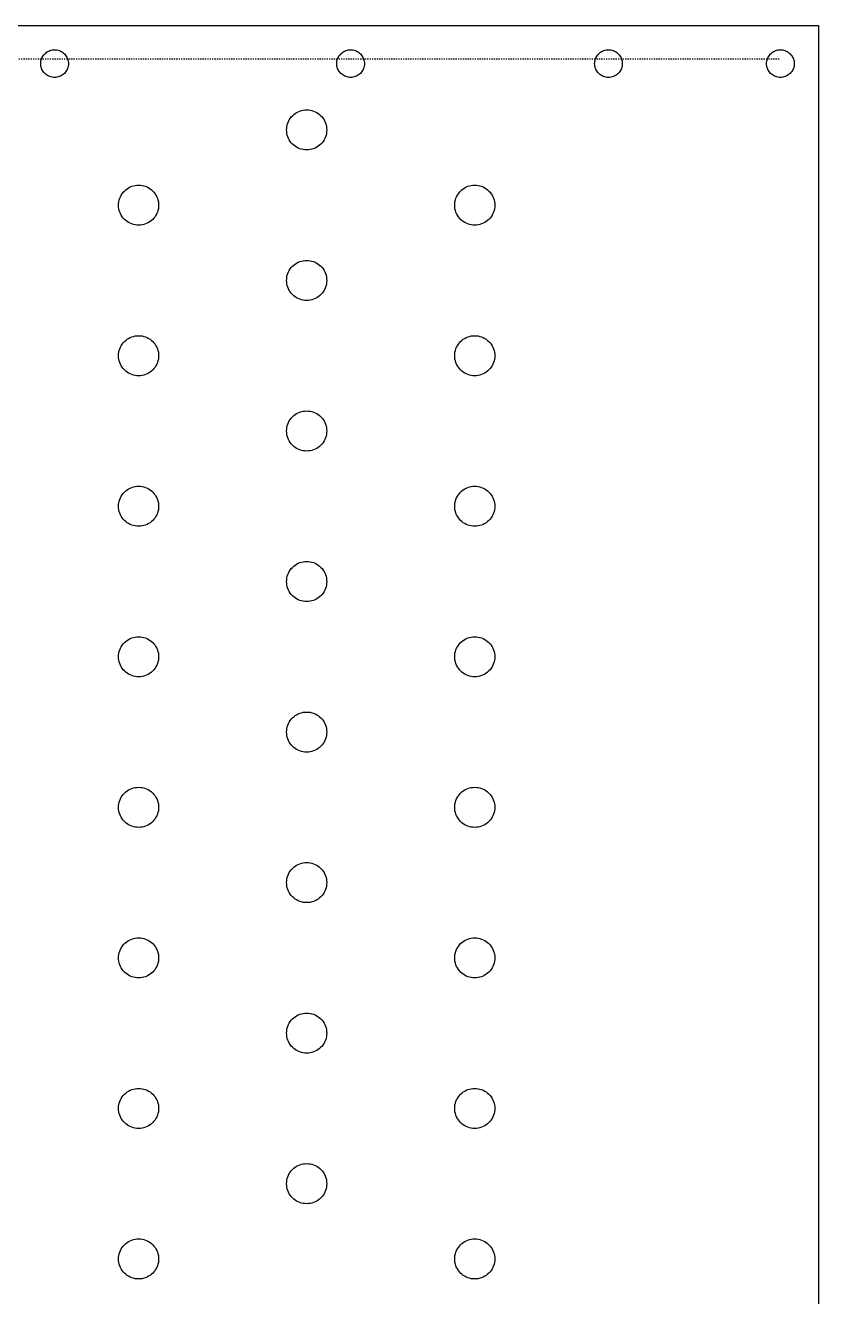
# Model space of a CAD drawing. Header units: millimetres. Extents: x 0 to 2030, y -1000001 to 1599.
# Drawn here: x 203.9 to 370, y 663.8 to 930 of the extents above; entities that cross this region are included whole.
import ezdxf

# ---------------------------------------------------------------- set-up
doc = ezdxf.new("R2010")
doc.units = ezdxf.units.MM
doc.linetypes.add('DASHED', pattern=[0.5, 0.25, -0.25])
doc.layers.add('DRAWING', color=7, linetype='Continuous')

msp = doc.modelspace()

# ---------------------------------------------------------------- linework, layer by layer
at = {"layer": 'DRAWING', "linetype": 'CONTINUOUS', "true_color": 0x111111}
for p, q in [((50, 930), (370, 930)), ((370, 930), (370, 500))]:
    msp.add_line(p, q, dxfattribs=at)
at = {"layer": 'DRAWING', "linetype": 'DASHED', "true_color": 0xb000ff}
msp.add_line((58, 923), (362, 923), dxfattribs=at)
at = {"layer": 'DRAWING', "linetype": 'CONTINUOUS', "true_color": 0x111111}
for points in [[(212.9, 922), (212.89, 921.75), (212.86, 921.5), (212.8, 921.25), (212.73, 921.01), (212.63, 920.77), (212.51, 920.55), (212.38, 920.34), (212.22, 920.14), (212.05, 919.95), (211.86, 919.78), (211.66, 919.62), (211.45, 919.49), (211.23, 919.37), (210.99, 919.27), (210.75, 919.2), (210.5, 919.14), (210.25, 919.11), (210, 919.1), (209.75, 919.11), (209.5, 919.14), (209.25, 919.2), (209.01, 919.27), (208.77, 919.37), (208.55, 919.49), (208.34, 919.62), (208.14, 919.78), (207.95, 919.95), (207.78, 920.14), (207.62, 920.34), (207.49, 920.55), (207.37, 920.77), (207.27, 921.01), (207.2, 921.25), (207.14, 921.5), (207.11, 921.75), (207.1, 922), (207.11, 922.25), (207.14, 922.5), (207.2, 922.75), (207.27, 922.99), (207.37, 923.23), (207.49, 923.45), (207.62, 923.66), (207.78, 923.86), (207.95, 924.05), (208.14, 924.22), (208.34, 924.38), (208.55, 924.51), (208.77, 924.63), (209.01, 924.73), (209.25, 924.8), (209.5, 924.86), (209.75, 924.89), (210, 924.9), (210.25, 924.89), (210.5, 924.86), (210.75, 924.8), (210.99, 924.73), (211.23, 924.63), (211.45, 924.51), (211.66, 924.38), (211.86, 924.22), (212.05, 924.05), (212.22, 923.86), (212.38, 923.66), (212.51, 923.45), (212.63, 923.23), (212.73, 922.99), (212.8, 922.75), (212.86, 922.5), (212.89, 922.25), (212.9, 922)], [(274.9, 922), (274.89, 921.75), (274.86, 921.5), (274.8, 921.25), (274.73, 921.01), (274.63, 920.77), (274.51, 920.55), (274.38, 920.34), (274.22, 920.14), (274.05, 919.95), (273.86, 919.78), (273.66, 919.62), (273.45, 919.49), (273.23, 919.37), (272.99, 919.27), (272.75, 919.2), (272.5, 919.14), (272.25, 919.11), (272, 919.1), (271.75, 919.11), (271.5, 919.14), (271.25, 919.2), (271.01, 919.27), (270.77, 919.37), (270.55, 919.49), (270.34, 919.62), (270.14, 919.78), (269.95, 919.95), (269.78, 920.14), (269.62, 920.34), (269.49, 920.55), (269.37, 920.77), (269.27, 921.01), (269.2, 921.25), (269.14, 921.5), (269.11, 921.75), (269.1, 922), (269.11, 922.25), (269.14, 922.5), (269.2, 922.75), (269.27, 922.99), (269.37, 923.23), (269.49, 923.45), (269.62, 923.66), (269.78, 923.86), (269.95, 924.05), (270.14, 924.22), (270.34, 924.38), (270.55, 924.51), (270.77, 924.63), (271.01, 924.73), (271.25, 924.8), (271.5, 924.86), (271.75, 924.89), (272, 924.9), (272.25, 924.89), (272.5, 924.86), (272.75, 924.8), (272.99, 924.73), (273.23, 924.63), (273.45, 924.51), (273.66, 924.38), (273.86, 924.22), (274.05, 924.05), (274.22, 923.86), (274.38, 923.66), (274.51, 923.45), (274.63, 923.23), (274.73, 922.99), (274.8, 922.75), (274.86, 922.5), (274.89, 922.25), (274.9, 922)], [(328.9, 922), (328.89, 921.75), (328.86, 921.5), (328.8, 921.25), (328.73, 921.01), (328.63, 920.77), (328.51, 920.55), (328.38, 920.34), (328.22, 920.14), (328.05, 919.95), (327.86, 919.78), (327.66, 919.62), (327.45, 919.49), (327.23, 919.37), (326.99, 919.27), (326.75, 919.2), (326.5, 919.14), (326.25, 919.11), (326, 919.1), (325.75, 919.11), (325.5, 919.14), (325.25, 919.2), (325.01, 919.27), (324.77, 919.37), (324.55, 919.49), (324.34, 919.62), (324.14, 919.78), (323.95, 919.95), (323.78, 920.14), (323.62, 920.34), (323.49, 920.55), (323.37, 920.77), (323.27, 921.01), (323.2, 921.25), (323.14, 921.5), (323.11, 921.75), (323.1, 922), (323.11, 922.25), (323.14, 922.5), (323.2, 922.75), (323.27, 922.99), (323.37, 923.23), (323.49, 923.45), (323.62, 923.66), (323.78, 923.86), (323.95, 924.05), (324.14, 924.22), (324.34, 924.38), (324.55, 924.51), (324.77, 924.63), (325.01, 924.73), (325.25, 924.8), (325.5, 924.86), (325.75, 924.89), (326, 924.9), (326.25, 924.89), (326.5, 924.86), (326.75, 924.8), (326.99, 924.73), (327.23, 924.63), (327.45, 924.51), (327.66, 924.38), (327.86, 924.22), (328.05, 924.05), (328.22, 923.86), (328.38, 923.66), (328.51, 923.45), (328.63, 923.23), (328.73, 922.99), (328.8, 922.75), (328.86, 922.5), (328.89, 922.25), (328.9, 922)], [(364.9, 922), (364.89, 921.75), (364.86, 921.5), (364.8, 921.25), (364.73, 921.01), (364.63, 920.77), (364.51, 920.55), (364.38, 920.34), (364.22, 920.14), (364.05, 919.95), (363.86, 919.78), (363.66, 919.62), (363.45, 919.49), (363.23, 919.37), (362.99, 919.27), (362.75, 919.2), (362.5, 919.14), (362.25, 919.11), (362, 919.1), (361.75, 919.11), (361.5, 919.14), (361.25, 919.2), (361.01, 919.27), (360.77, 919.37), (360.55, 919.49), (360.34, 919.62), (360.14, 919.78), (359.95, 919.95), (359.78, 920.14), (359.62, 920.34), (359.49, 920.55), (359.37, 920.77), (359.27, 921.01), (359.2, 921.25), (359.14, 921.5), (359.11, 921.75), (359.1, 922), (359.11, 922.25), (359.14, 922.5), (359.2, 922.75), (359.27, 922.99), (359.37, 923.23), (359.49, 923.45), (359.62, 923.66), (359.78, 923.86), (359.95, 924.05), (360.14, 924.22), (360.34, 924.38), (360.55, 924.51), (360.77, 924.63), (361.01, 924.73), (361.25, 924.8), (361.5, 924.86), (361.75, 924.89), (362, 924.9), (362.25, 924.89), (362.5, 924.86), (362.75, 924.8), (362.99, 924.73), (363.23, 924.63), (363.45, 924.51), (363.66, 924.38), (363.86, 924.22), (364.05, 924.05), (364.22, 923.86), (364.38, 923.66), (364.51, 923.45), (364.63, 923.23), (364.73, 922.99), (364.8, 922.75), (364.86, 922.5), (364.89, 922.25), (364.9, 922)], [(267, 908.12), (266.98, 907.75), (266.94, 907.39), (266.86, 907.03), (266.75, 906.68), (266.61, 906.34), (266.44, 906.02), (266.24, 905.71), (266.02, 905.42), (265.77, 905.15), (265.5, 904.9), (265.21, 904.68), (264.9, 904.48), (264.57, 904.31), (264.24, 904.17), (263.89, 904.06), (263.53, 903.98), (263.17, 903.93), (262.8, 903.92), (262.43, 903.93), (262.07, 903.98), (261.71, 904.06), (261.36, 904.17), (261.03, 904.31), (260.7, 904.48), (260.39, 904.68), (260.1, 904.9), (259.83, 905.15), (259.58, 905.42), (259.36, 905.71), (259.16, 906.02), (258.99, 906.34), (258.85, 906.68), (258.74, 907.03), (258.66, 907.39), (258.62, 907.75), (258.6, 908.12), (258.62, 908.48), (258.66, 908.85), (258.74, 909.2), (258.85, 909.55), (258.99, 909.89), (259.16, 910.22), (259.36, 910.53), (259.58, 910.82), (259.83, 911.09), (260.1, 911.34), (260.39, 911.56), (260.7, 911.75), (261.03, 911.92), (261.36, 912.06), (261.71, 912.17), (262.07, 912.25), (262.43, 912.3), (262.8, 912.32), (263.17, 912.3), (263.53, 912.25), (263.89, 912.17), (264.24, 912.06), (264.57, 911.92), (264.9, 911.75), (265.21, 911.56), (265.5, 911.34), (265.77, 911.09), (266.02, 910.82), (266.24, 910.53), (266.44, 910.22), (266.61, 909.89), (266.75, 909.55), (266.86, 909.2), (266.94, 908.85), (266.98, 908.48), (267, 908.12)], [(231.8, 892.35), (231.78, 891.99), (231.74, 891.62), (231.66, 891.27), (231.55, 890.92), (231.41, 890.58), (231.24, 890.25), (231.04, 889.94), (230.82, 889.65), (230.57, 889.38), (230.3, 889.14), (230.01, 888.91), (229.7, 888.72), (229.37, 888.55), (229.04, 888.41), (228.69, 888.3), (228.33, 888.22), (227.97, 888.17), (227.6, 888.15), (227.23, 888.17), (226.87, 888.22), (226.51, 888.3), (226.16, 888.41), (225.83, 888.55), (225.5, 888.72), (225.19, 888.91), (224.9, 889.14), (224.63, 889.38), (224.38, 889.65), (224.16, 889.94), (223.96, 890.25), (223.79, 890.58), (223.65, 890.92), (223.54, 891.27), (223.46, 891.62), (223.42, 891.99), (223.4, 892.35), (223.42, 892.72), (223.46, 893.08), (223.54, 893.44), (223.65, 893.79), (223.79, 894.13), (223.96, 894.45), (224.16, 894.76), (224.38, 895.05), (224.63, 895.32), (224.9, 895.57), (225.19, 895.79), (225.5, 895.99), (225.83, 896.16), (226.16, 896.3), (226.51, 896.41), (226.87, 896.49), (227.23, 896.54), (227.6, 896.55), (227.97, 896.54), (228.33, 896.49), (228.69, 896.41), (229.04, 896.3), (229.37, 896.16), (229.7, 895.99), (230.01, 895.79), (230.3, 895.57), (230.57, 895.32), (230.82, 895.05), (231.04, 894.76), (231.24, 894.45), (231.41, 894.13), (231.55, 893.79), (231.66, 893.44), (231.74, 893.08), (231.78, 892.72), (231.8, 892.35)], [(302.2, 892.35), (302.18, 891.99), (302.14, 891.62), (302.06, 891.27), (301.95, 890.92), (301.81, 890.58), (301.64, 890.25), (301.44, 889.94), (301.22, 889.65), (300.97, 889.38), (300.7, 889.14), (300.41, 888.91), (300.1, 888.72), (299.77, 888.55), (299.44, 888.41), (299.09, 888.3), (298.73, 888.22), (298.37, 888.17), (298, 888.15), (297.63, 888.17), (297.27, 888.22), (296.91, 888.3), (296.56, 888.41), (296.23, 888.55), (295.9, 888.72), (295.59, 888.91), (295.3, 889.14), (295.03, 889.38), (294.78, 889.65), (294.56, 889.94), (294.36, 890.25), (294.19, 890.58), (294.05, 890.92), (293.94, 891.27), (293.86, 891.62), (293.82, 891.99), (293.8, 892.35), (293.82, 892.72), (293.86, 893.08), (293.94, 893.44), (294.05, 893.79), (294.19, 894.13), (294.36, 894.45), (294.56, 894.76), (294.78, 895.05), (295.03, 895.32), (295.3, 895.57), (295.59, 895.79), (295.9, 895.99), (296.23, 896.16), (296.56, 896.3), (296.91, 896.41), (297.27, 896.49), (297.63, 896.54), (298, 896.55), (298.37, 896.54), (298.73, 896.49), (299.09, 896.41), (299.44, 896.3), (299.77, 896.16), (300.1, 895.99), (300.41, 895.79), (300.7, 895.57), (300.97, 895.32), (301.22, 895.05), (301.44, 894.76), (301.64, 894.45), (301.81, 894.13), (301.95, 893.79), (302.06, 893.44), (302.14, 893.08), (302.18, 892.72), (302.2, 892.35)], [(267, 876.59), (266.98, 876.22), (266.94, 875.86), (266.86, 875.5), (266.75, 875.15), (266.61, 874.81), (266.44, 874.49), (266.24, 874.18), (266.02, 873.89), (265.77, 873.62), (265.5, 873.37), (265.21, 873.15), (264.9, 872.95), (264.57, 872.78), (264.24, 872.64), (263.89, 872.53), (263.53, 872.45), (263.17, 872.4), (262.8, 872.39), (262.43, 872.4), (262.07, 872.45), (261.71, 872.53), (261.36, 872.64), (261.03, 872.78), (260.7, 872.95), (260.39, 873.15), (260.1, 873.37), (259.83, 873.62), (259.58, 873.89), (259.36, 874.18), (259.16, 874.49), (258.99, 874.81), (258.85, 875.15), (258.74, 875.5), (258.66, 875.86), (258.62, 876.22), (258.6, 876.59), (258.62, 876.95), (258.66, 877.32), (258.74, 877.68), (258.85, 878.02), (258.99, 878.36), (259.16, 878.69), (259.36, 879), (259.58, 879.29), (259.83, 879.56), (260.1, 879.81), (260.39, 880.03), (260.7, 880.23), (261.03, 880.39), (261.36, 880.53), (261.71, 880.65), (262.07, 880.72), (262.43, 880.77), (262.8, 880.79), (263.17, 880.77), (263.53, 880.72), (263.89, 880.65), (264.24, 880.53), (264.57, 880.39), (264.9, 880.23), (265.21, 880.03), (265.5, 879.81), (265.77, 879.56), (266.02, 879.29), (266.24, 879), (266.44, 878.69), (266.61, 878.36), (266.75, 878.02), (266.86, 877.68), (266.94, 877.32), (266.98, 876.95), (267, 876.59)], [(231.8, 860.82), (231.78, 860.46), (231.74, 860.09), (231.66, 859.74), (231.55, 859.39), (231.41, 859.05), (231.24, 858.72), (231.04, 858.41), (230.82, 858.12), (230.57, 857.85), (230.3, 857.61), (230.01, 857.38), (229.7, 857.19), (229.37, 857.02), (229.04, 856.88), (228.69, 856.77), (228.33, 856.69), (227.97, 856.64), (227.6, 856.62), (227.23, 856.64), (226.87, 856.69), (226.51, 856.77), (226.16, 856.88), (225.83, 857.02), (225.5, 857.19), (225.19, 857.38), (224.9, 857.61), (224.63, 857.85), (224.38, 858.12), (224.16, 858.41), (223.96, 858.72), (223.79, 859.05), (223.65, 859.39), (223.54, 859.74), (223.46, 860.09), (223.42, 860.46), (223.4, 860.82), (223.42, 861.19), (223.46, 861.55), (223.54, 861.91), (223.65, 862.26), (223.79, 862.6), (223.96, 862.92), (224.16, 863.23), (224.38, 863.52), (224.63, 863.79), (224.9, 864.04), (225.19, 864.26), (225.5, 864.46), (225.83, 864.63), (226.16, 864.77), (226.51, 864.88), (226.87, 864.96), (227.23, 865.01), (227.6, 865.02), (227.97, 865.01), (228.33, 864.96), (228.69, 864.88), (229.04, 864.77), (229.37, 864.63), (229.7, 864.46), (230.01, 864.26), (230.3, 864.04), (230.57, 863.79), (230.82, 863.52), (231.04, 863.23), (231.24, 862.92), (231.41, 862.6), (231.55, 862.26), (231.66, 861.91), (231.74, 861.55), (231.78, 861.19), (231.8, 860.82)], [(302.2, 860.82), (302.18, 860.46), (302.14, 860.09), (302.06, 859.74), (301.95, 859.39), (301.81, 859.05), (301.64, 858.72), (301.44, 858.41), (301.22, 858.12), (300.97, 857.85), (300.7, 857.61), (300.41, 857.38), (300.1, 857.19), (299.77, 857.02), (299.44, 856.88), (299.09, 856.77), (298.73, 856.69), (298.37, 856.64), (298, 856.62), (297.63, 856.64), (297.27, 856.69), (296.91, 856.77), (296.56, 856.88), (296.23, 857.02), (295.9, 857.19), (295.59, 857.38), (295.3, 857.61), (295.03, 857.85), (294.78, 858.12), (294.56, 858.41), (294.36, 858.72), (294.19, 859.05), (294.05, 859.39), (293.94, 859.74), (293.86, 860.09), (293.82, 860.46), (293.8, 860.82), (293.82, 861.19), (293.86, 861.55), (293.94, 861.91), (294.05, 862.26), (294.19, 862.6), (294.36, 862.92), (294.56, 863.23), (294.78, 863.52), (295.03, 863.79), (295.3, 864.04), (295.59, 864.26), (295.9, 864.46), (296.23, 864.63), (296.56, 864.77), (296.91, 864.88), (297.27, 864.96), (297.63, 865.01), (298, 865.02), (298.37, 865.01), (298.73, 864.96), (299.09, 864.88), (299.44, 864.77), (299.77, 864.63), (300.1, 864.46), (300.41, 864.26), (300.7, 864.04), (300.97, 863.79), (301.22, 863.52), (301.44, 863.23), (301.64, 862.92), (301.81, 862.6), (301.95, 862.26), (302.06, 861.91), (302.14, 861.55), (302.18, 861.19), (302.2, 860.82)], [(267, 845.06), (266.98, 844.69), (266.94, 844.33), (266.86, 843.97), (266.75, 843.62), (266.61, 843.28), (266.44, 842.96), (266.24, 842.65), (266.02, 842.36), (265.77, 842.09), (265.5, 841.84), (265.21, 841.62), (264.9, 841.42), (264.57, 841.25), (264.24, 841.11), (263.89, 841), (263.53, 840.92), (263.17, 840.87), (262.8, 840.86), (262.43, 840.87), (262.07, 840.92), (261.71, 841), (261.36, 841.11), (261.03, 841.25), (260.7, 841.42), (260.39, 841.62), (260.1, 841.84), (259.83, 842.09), (259.58, 842.36), (259.36, 842.65), (259.16, 842.96), (258.99, 843.28), (258.85, 843.62), (258.74, 843.97), (258.66, 844.33), (258.62, 844.69), (258.6, 845.06), (258.62, 845.42), (258.66, 845.79), (258.74, 846.15), (258.85, 846.5), (258.99, 846.83), (259.16, 847.16), (259.36, 847.47), (259.58, 847.76), (259.83, 848.03), (260.1, 848.28), (260.39, 848.5), (260.7, 848.7), (261.03, 848.87), (261.36, 849.01), (261.71, 849.12), (262.07, 849.2), (262.43, 849.24), (262.8, 849.26), (263.17, 849.24), (263.53, 849.2), (263.89, 849.12), (264.24, 849.01), (264.57, 848.87), (264.9, 848.7), (265.21, 848.5), (265.5, 848.28), (265.77, 848.03), (266.02, 847.76), (266.24, 847.47), (266.44, 847.16), (266.61, 846.83), (266.75, 846.5), (266.86, 846.15), (266.94, 845.79), (266.98, 845.42), (267, 845.06)], [(231.8, 829.29), (231.78, 828.93), (231.74, 828.56), (231.66, 828.21), (231.55, 827.86), (231.41, 827.52), (231.24, 827.19), (231.04, 826.89), (230.82, 826.59), (230.57, 826.32), (230.3, 826.08), (230.01, 825.85), (229.7, 825.66), (229.37, 825.49), (229.04, 825.35), (228.69, 825.24), (228.33, 825.16), (227.97, 825.11), (227.6, 825.09), (227.23, 825.11), (226.87, 825.16), (226.51, 825.24), (226.16, 825.35), (225.83, 825.49), (225.5, 825.66), (225.19, 825.85), (224.9, 826.08), (224.63, 826.32), (224.38, 826.59), (224.16, 826.89), (223.96, 827.19), (223.79, 827.52), (223.65, 827.86), (223.54, 828.21), (223.46, 828.56), (223.42, 828.93), (223.4, 829.29), (223.42, 829.66), (223.46, 830.02), (223.54, 830.38), (223.65, 830.73), (223.79, 831.07), (223.96, 831.39), (224.16, 831.7), (224.38, 831.99), (224.63, 832.26), (224.9, 832.51), (225.19, 832.73), (225.5, 832.93), (225.83, 833.1), (226.16, 833.24), (226.51, 833.35), (226.87, 833.43), (227.23, 833.48), (227.6, 833.49), (227.97, 833.48), (228.33, 833.43), (228.69, 833.35), (229.04, 833.24), (229.37, 833.1), (229.7, 832.93), (230.01, 832.73), (230.3, 832.51), (230.57, 832.26), (230.82, 831.99), (231.04, 831.7), (231.24, 831.39), (231.41, 831.07), (231.55, 830.73), (231.66, 830.38), (231.74, 830.02), (231.78, 829.66), (231.8, 829.29)], [(302.2, 829.29), (302.18, 828.93), (302.14, 828.56), (302.06, 828.21), (301.95, 827.86), (301.81, 827.52), (301.64, 827.19), (301.44, 826.89), (301.22, 826.59), (300.97, 826.32), (300.7, 826.08), (300.41, 825.85), (300.1, 825.66), (299.77, 825.49), (299.44, 825.35), (299.09, 825.24), (298.73, 825.16), (298.37, 825.11), (298, 825.09), (297.63, 825.11), (297.27, 825.16), (296.91, 825.24), (296.56, 825.35), (296.23, 825.49), (295.9, 825.66), (295.59, 825.85), (295.3, 826.08), (295.03, 826.32), (294.78, 826.59), (294.56, 826.89), (294.36, 827.19), (294.19, 827.52), (294.05, 827.86), (293.94, 828.21), (293.86, 828.56), (293.82, 828.93), (293.8, 829.29), (293.82, 829.66), (293.86, 830.02), (293.94, 830.38), (294.05, 830.73), (294.19, 831.07), (294.36, 831.39), (294.56, 831.7), (294.78, 831.99), (295.03, 832.26), (295.3, 832.51), (295.59, 832.73), (295.9, 832.93), (296.23, 833.1), (296.56, 833.24), (296.91, 833.35), (297.27, 833.43), (297.63, 833.48), (298, 833.49), (298.37, 833.48), (298.73, 833.43), (299.09, 833.35), (299.44, 833.24), (299.77, 833.1), (300.1, 832.93), (300.41, 832.73), (300.7, 832.51), (300.97, 832.26), (301.22, 831.99), (301.44, 831.7), (301.64, 831.39), (301.81, 831.07), (301.95, 830.73), (302.06, 830.38), (302.14, 830.02), (302.18, 829.66), (302.2, 829.29)], [(267, 813.53), (266.98, 813.16), (266.94, 812.8), (266.86, 812.44), (266.75, 812.09), (266.61, 811.75), (266.44, 811.43), (266.24, 811.12), (266.02, 810.83), (265.77, 810.56), (265.5, 810.31), (265.21, 810.09), (264.9, 809.89), (264.57, 809.72), (264.24, 809.58), (263.89, 809.47), (263.53, 809.39), (263.17, 809.35), (262.8, 809.33), (262.43, 809.35), (262.07, 809.39), (261.71, 809.47), (261.36, 809.58), (261.03, 809.72), (260.7, 809.89), (260.39, 810.09), (260.1, 810.31), (259.83, 810.56), (259.58, 810.83), (259.36, 811.12), (259.16, 811.43), (258.99, 811.75), (258.85, 812.09), (258.74, 812.44), (258.66, 812.8), (258.62, 813.16), (258.6, 813.53), (258.62, 813.9), (258.66, 814.26), (258.74, 814.62), (258.85, 814.97), (258.99, 815.3), (259.16, 815.63), (259.36, 815.94), (259.58, 816.23), (259.83, 816.5), (260.1, 816.75), (260.39, 816.97), (260.7, 817.17), (261.03, 817.34), (261.36, 817.48), (261.71, 817.59), (262.07, 817.67), (262.43, 817.71), (262.8, 817.73), (263.17, 817.71), (263.53, 817.67), (263.89, 817.59), (264.24, 817.48), (264.57, 817.34), (264.9, 817.17), (265.21, 816.97), (265.5, 816.75), (265.77, 816.5), (266.02, 816.23), (266.24, 815.94), (266.44, 815.63), (266.61, 815.3), (266.75, 814.97), (266.86, 814.62), (266.94, 814.26), (266.98, 813.9), (267, 813.53)], [(231.8, 797.76), (231.78, 797.4), (231.74, 797.04), (231.66, 796.68), (231.55, 796.33), (231.41, 795.99), (231.24, 795.66), (231.04, 795.36), (230.82, 795.06), (230.57, 794.79), (230.3, 794.55), (230.01, 794.32), (229.7, 794.13), (229.37, 793.96), (229.04, 793.82), (228.69, 793.71), (228.33, 793.63), (227.97, 793.58), (227.6, 793.56), (227.23, 793.58), (226.87, 793.63), (226.51, 793.71), (226.16, 793.82), (225.83, 793.96), (225.5, 794.13), (225.19, 794.32), (224.9, 794.55), (224.63, 794.79), (224.38, 795.06), (224.16, 795.36), (223.96, 795.66), (223.79, 795.99), (223.65, 796.33), (223.54, 796.68), (223.46, 797.04), (223.42, 797.4), (223.4, 797.76), (223.42, 798.13), (223.46, 798.49), (223.54, 798.85), (223.65, 799.2), (223.79, 799.54), (223.96, 799.86), (224.16, 800.17), (224.38, 800.46), (224.63, 800.73), (224.9, 800.98), (225.19, 801.21), (225.5, 801.4), (225.83, 801.57), (226.16, 801.71), (226.51, 801.82), (226.87, 801.9), (227.23, 801.95), (227.6, 801.96), (227.97, 801.95), (228.33, 801.9), (228.69, 801.82), (229.04, 801.71), (229.37, 801.57), (229.7, 801.4), (230.01, 801.21), (230.3, 800.98), (230.57, 800.73), (230.82, 800.46), (231.04, 800.17), (231.24, 799.86), (231.41, 799.54), (231.55, 799.2), (231.66, 798.85), (231.74, 798.49), (231.78, 798.13), (231.8, 797.76)], [(302.2, 797.76), (302.18, 797.4), (302.14, 797.04), (302.06, 796.68), (301.95, 796.33), (301.81, 795.99), (301.64, 795.66), (301.44, 795.36), (301.22, 795.06), (300.97, 794.79), (300.7, 794.55), (300.41, 794.32), (300.1, 794.13), (299.77, 793.96), (299.44, 793.82), (299.09, 793.71), (298.73, 793.63), (298.37, 793.58), (298, 793.56), (297.63, 793.58), (297.27, 793.63), (296.91, 793.71), (296.56, 793.82), (296.23, 793.96), (295.9, 794.13), (295.59, 794.32), (295.3, 794.55), (295.03, 794.79), (294.78, 795.06), (294.56, 795.36), (294.36, 795.66), (294.19, 795.99), (294.05, 796.33), (293.94, 796.68), (293.86, 797.04), (293.82, 797.4), (293.8, 797.76), (293.82, 798.13), (293.86, 798.49), (293.94, 798.85), (294.05, 799.2), (294.19, 799.54), (294.36, 799.86), (294.56, 800.17), (294.78, 800.46), (295.03, 800.73), (295.3, 800.98), (295.59, 801.21), (295.9, 801.4), (296.23, 801.57), (296.56, 801.71), (296.91, 801.82), (297.27, 801.9), (297.63, 801.95), (298, 801.96), (298.37, 801.95), (298.73, 801.9), (299.09, 801.82), (299.44, 801.71), (299.77, 801.57), (300.1, 801.4), (300.41, 801.21), (300.7, 800.98), (300.97, 800.73), (301.22, 800.46), (301.44, 800.17), (301.64, 799.86), (301.81, 799.54), (301.95, 799.2), (302.06, 798.85), (302.14, 798.49), (302.18, 798.13), (302.2, 797.76)], [(267, 782), (266.98, 781.63), (266.94, 781.27), (266.86, 780.91), (266.75, 780.56), (266.61, 780.23), (266.44, 779.9), (266.24, 779.59), (266.02, 779.3), (265.77, 779.03), (265.5, 778.78), (265.21, 778.56), (264.9, 778.36), (264.57, 778.19), (264.24, 778.05), (263.89, 777.94), (263.53, 777.86), (263.17, 777.82), (262.8, 777.8), (262.43, 777.82), (262.07, 777.86), (261.71, 777.94), (261.36, 778.05), (261.03, 778.19), (260.7, 778.36), (260.39, 778.56), (260.1, 778.78), (259.83, 779.03), (259.58, 779.3), (259.36, 779.59), (259.16, 779.9), (258.99, 780.23), (258.85, 780.56), (258.74, 780.91), (258.66, 781.27), (258.62, 781.63), (258.6, 782), (258.62, 782.37), (258.66, 782.73), (258.74, 783.09), (258.85, 783.44), (258.99, 783.77), (259.16, 784.1), (259.36, 784.41), (259.58, 784.7), (259.83, 784.97), (260.1, 785.22), (260.39, 785.44), (260.7, 785.64), (261.03, 785.81), (261.36, 785.95), (261.71, 786.06), (262.07, 786.14), (262.43, 786.18), (262.8, 786.2), (263.17, 786.18), (263.53, 786.14), (263.89, 786.06), (264.24, 785.95), (264.57, 785.81), (264.9, 785.64), (265.21, 785.44), (265.5, 785.22), (265.77, 784.97), (266.02, 784.7), (266.24, 784.41), (266.44, 784.1), (266.61, 783.77), (266.75, 783.44), (266.86, 783.09), (266.94, 782.73), (266.98, 782.37), (267, 782)], [(231.8, 766.24), (231.78, 765.87), (231.74, 765.51), (231.66, 765.15), (231.55, 764.8), (231.41, 764.46), (231.24, 764.14), (231.04, 763.83), (230.82, 763.54), (230.57, 763.27), (230.3, 763.02), (230.01, 762.79), (229.7, 762.6), (229.37, 762.43), (229.04, 762.29), (228.69, 762.18), (228.33, 762.1), (227.97, 762.05), (227.6, 762.04), (227.23, 762.05), (226.87, 762.1), (226.51, 762.18), (226.16, 762.29), (225.83, 762.43), (225.5, 762.6), (225.19, 762.79), (224.9, 763.02), (224.63, 763.27), (224.38, 763.54), (224.16, 763.83), (223.96, 764.14), (223.79, 764.46), (223.65, 764.8), (223.54, 765.15), (223.46, 765.51), (223.42, 765.87), (223.4, 766.24), (223.42, 766.6), (223.46, 766.96), (223.54, 767.32), (223.65, 767.67), (223.79, 768.01), (223.96, 768.34), (224.16, 768.64), (224.38, 768.94), (224.63, 769.21), (224.9, 769.45), (225.19, 769.68), (225.5, 769.87), (225.83, 770.04), (226.16, 770.18), (226.51, 770.29), (226.87, 770.37), (227.23, 770.42), (227.6, 770.44), (227.97, 770.42), (228.33, 770.37), (228.69, 770.29), (229.04, 770.18), (229.37, 770.04), (229.7, 769.87), (230.01, 769.68), (230.3, 769.45), (230.57, 769.21), (230.82, 768.94), (231.04, 768.64), (231.24, 768.34), (231.41, 768.01), (231.55, 767.67), (231.66, 767.32), (231.74, 766.96), (231.78, 766.6), (231.8, 766.24)], [(302.2, 766.24), (302.18, 765.87), (302.14, 765.51), (302.06, 765.15), (301.95, 764.8), (301.81, 764.46), (301.64, 764.14), (301.44, 763.83), (301.22, 763.54), (300.97, 763.27), (300.7, 763.02), (300.41, 762.79), (300.1, 762.6), (299.77, 762.43), (299.44, 762.29), (299.09, 762.18), (298.73, 762.1), (298.37, 762.05), (298, 762.04), (297.63, 762.05), (297.27, 762.1), (296.91, 762.18), (296.56, 762.29), (296.23, 762.43), (295.9, 762.6), (295.59, 762.79), (295.3, 763.02), (295.03, 763.27), (294.78, 763.54), (294.56, 763.83), (294.36, 764.14), (294.19, 764.46), (294.05, 764.8), (293.94, 765.15), (293.86, 765.51), (293.82, 765.87), (293.8, 766.24), (293.82, 766.6), (293.86, 766.96), (293.94, 767.32), (294.05, 767.67), (294.19, 768.01), (294.36, 768.34), (294.56, 768.64), (294.78, 768.94), (295.03, 769.21), (295.3, 769.45), (295.59, 769.68), (295.9, 769.87), (296.23, 770.04), (296.56, 770.18), (296.91, 770.29), (297.27, 770.37), (297.63, 770.42), (298, 770.44), (298.37, 770.42), (298.73, 770.37), (299.09, 770.29), (299.44, 770.18), (299.77, 770.04), (300.1, 769.87), (300.41, 769.68), (300.7, 769.45), (300.97, 769.21), (301.22, 768.94), (301.44, 768.64), (301.64, 768.34), (301.81, 768.01), (301.95, 767.67), (302.06, 767.32), (302.14, 766.96), (302.18, 766.6), (302.2, 766.24)], [(267, 750.47), (266.98, 750.1), (266.94, 749.74), (266.86, 749.38), (266.75, 749.03), (266.61, 748.7), (266.44, 748.37), (266.24, 748.06), (266.02, 747.77), (265.77, 747.5), (265.5, 747.25), (265.21, 747.03), (264.9, 746.83), (264.57, 746.66), (264.24, 746.52), (263.89, 746.41), (263.53, 746.33), (263.17, 746.29), (262.8, 746.27), (262.43, 746.29), (262.07, 746.33), (261.71, 746.41), (261.36, 746.52), (261.03, 746.66), (260.7, 746.83), (260.39, 747.03), (260.1, 747.25), (259.83, 747.5), (259.58, 747.77), (259.36, 748.06), (259.16, 748.37), (258.99, 748.7), (258.85, 749.03), (258.74, 749.38), (258.66, 749.74), (258.62, 750.1), (258.6, 750.47), (258.62, 750.84), (258.66, 751.2), (258.74, 751.56), (258.85, 751.91), (258.99, 752.25), (259.16, 752.57), (259.36, 752.88), (259.58, 753.17), (259.83, 753.44), (260.1, 753.69), (260.39, 753.91), (260.7, 754.11), (261.03, 754.28), (261.36, 754.42), (261.71, 754.53), (262.07, 754.61), (262.43, 754.65), (262.8, 754.67), (263.17, 754.65), (263.53, 754.61), (263.89, 754.53), (264.24, 754.42), (264.57, 754.28), (264.9, 754.11), (265.21, 753.91), (265.5, 753.69), (265.77, 753.44), (266.02, 753.17), (266.24, 752.88), (266.44, 752.57), (266.61, 752.25), (266.75, 751.91), (266.86, 751.56), (266.94, 751.2), (266.98, 750.84), (267, 750.47)], [(231.8, 734.71), (231.78, 734.34), (231.74, 733.98), (231.66, 733.62), (231.55, 733.27), (231.41, 732.93), (231.24, 732.61), (231.04, 732.3), (230.82, 732.01), (230.57, 731.74), (230.3, 731.49), (230.01, 731.27), (229.7, 731.07), (229.37, 730.9), (229.04, 730.76), (228.69, 730.65), (228.33, 730.57), (227.97, 730.52), (227.6, 730.51), (227.23, 730.52), (226.87, 730.57), (226.51, 730.65), (226.16, 730.76), (225.83, 730.9), (225.5, 731.07), (225.19, 731.27), (224.9, 731.49), (224.63, 731.74), (224.38, 732.01), (224.16, 732.3), (223.96, 732.61), (223.79, 732.93), (223.65, 733.27), (223.54, 733.62), (223.46, 733.98), (223.42, 734.34), (223.4, 734.71), (223.42, 735.07), (223.46, 735.44), (223.54, 735.79), (223.65, 736.14), (223.79, 736.48), (223.96, 736.81), (224.16, 737.11), (224.38, 737.41), (224.63, 737.68), (224.9, 737.92), (225.19, 738.15), (225.5, 738.34), (225.83, 738.51), (226.16, 738.65), (226.51, 738.76), (226.87, 738.84), (227.23, 738.89), (227.6, 738.91), (227.97, 738.89), (228.33, 738.84), (228.69, 738.76), (229.04, 738.65), (229.37, 738.51), (229.7, 738.34), (230.01, 738.15), (230.3, 737.92), (230.57, 737.68), (230.82, 737.41), (231.04, 737.11), (231.24, 736.81), (231.41, 736.48), (231.55, 736.14), (231.66, 735.79), (231.74, 735.44), (231.78, 735.07), (231.8, 734.71)], [(302.2, 734.71), (302.18, 734.34), (302.14, 733.98), (302.06, 733.62), (301.95, 733.27), (301.81, 732.93), (301.64, 732.61), (301.44, 732.3), (301.22, 732.01), (300.97, 731.74), (300.7, 731.49), (300.41, 731.27), (300.1, 731.07), (299.77, 730.9), (299.44, 730.76), (299.09, 730.65), (298.73, 730.57), (298.37, 730.52), (298, 730.51), (297.63, 730.52), (297.27, 730.57), (296.91, 730.65), (296.56, 730.76), (296.23, 730.9), (295.9, 731.07), (295.59, 731.27), (295.3, 731.49), (295.03, 731.74), (294.78, 732.01), (294.56, 732.3), (294.36, 732.61), (294.19, 732.93), (294.05, 733.27), (293.94, 733.62), (293.86, 733.98), (293.82, 734.34), (293.8, 734.71), (293.82, 735.07), (293.86, 735.44), (293.94, 735.79), (294.05, 736.14), (294.19, 736.48), (294.36, 736.81), (294.56, 737.11), (294.78, 737.41), (295.03, 737.68), (295.3, 737.92), (295.59, 738.15), (295.9, 738.34), (296.23, 738.51), (296.56, 738.65), (296.91, 738.76), (297.27, 738.84), (297.63, 738.89), (298, 738.91), (298.37, 738.89), (298.73, 738.84), (299.09, 738.76), (299.44, 738.65), (299.77, 738.51), (300.1, 738.34), (300.41, 738.15), (300.7, 737.92), (300.97, 737.68), (301.22, 737.41), (301.44, 737.11), (301.64, 736.81), (301.81, 736.48), (301.95, 736.14), (302.06, 735.79), (302.14, 735.44), (302.18, 735.07), (302.2, 734.71)], [(267, 718.94), (266.98, 718.58), (266.94, 718.21), (266.86, 717.85), (266.75, 717.5), (266.61, 717.17), (266.44, 716.84), (266.24, 716.53), (266.02, 716.24), (265.77, 715.97), (265.5, 715.72), (265.21, 715.5), (264.9, 715.3), (264.57, 715.13), (264.24, 714.99), (263.89, 714.88), (263.53, 714.8), (263.17, 714.76), (262.8, 714.74), (262.43, 714.76), (262.07, 714.8), (261.71, 714.88), (261.36, 714.99), (261.03, 715.13), (260.7, 715.3), (260.39, 715.5), (260.1, 715.72), (259.83, 715.97), (259.58, 716.24), (259.36, 716.53), (259.16, 716.84), (258.99, 717.17), (258.85, 717.5), (258.74, 717.85), (258.66, 718.21), (258.62, 718.58), (258.6, 718.94), (258.62, 719.31), (258.66, 719.67), (258.74, 720.03), (258.85, 720.38), (258.99, 720.72), (259.16, 721.04), (259.36, 721.35), (259.58, 721.64), (259.83, 721.91), (260.1, 722.16), (260.39, 722.38), (260.7, 722.58), (261.03, 722.75), (261.36, 722.89), (261.71, 723), (262.07, 723.08), (262.43, 723.13), (262.8, 723.14), (263.17, 723.13), (263.53, 723.08), (263.89, 723), (264.24, 722.89), (264.57, 722.75), (264.9, 722.58), (265.21, 722.38), (265.5, 722.16), (265.77, 721.91), (266.02, 721.64), (266.24, 721.35), (266.44, 721.04), (266.61, 720.72), (266.75, 720.38), (266.86, 720.03), (266.94, 719.67), (266.98, 719.31), (267, 718.94)], [(231.8, 703.18), (231.78, 702.81), (231.74, 702.45), (231.66, 702.09), (231.55, 701.74), (231.41, 701.4), (231.24, 701.08), (231.04, 700.77), (230.82, 700.48), (230.57, 700.21), (230.3, 699.96), (230.01, 699.74), (229.7, 699.54), (229.37, 699.37), (229.04, 699.23), (228.69, 699.12), (228.33, 699.04), (227.97, 698.99), (227.6, 698.98), (227.23, 698.99), (226.87, 699.04), (226.51, 699.12), (226.16, 699.23), (225.83, 699.37), (225.5, 699.54), (225.19, 699.74), (224.9, 699.96), (224.63, 700.21), (224.38, 700.48), (224.16, 700.77), (223.96, 701.08), (223.79, 701.4), (223.65, 701.74), (223.54, 702.09), (223.46, 702.45), (223.42, 702.81), (223.4, 703.18), (223.42, 703.54), (223.46, 703.91), (223.54, 704.26), (223.65, 704.61), (223.79, 704.95), (223.96, 705.28), (224.16, 705.59), (224.38, 705.88), (224.63, 706.15), (224.9, 706.39), (225.19, 706.62), (225.5, 706.81), (225.83, 706.98), (226.16, 707.12), (226.51, 707.23), (226.87, 707.31), (227.23, 707.36), (227.6, 707.38), (227.97, 707.36), (228.33, 707.31), (228.69, 707.23), (229.04, 707.12), (229.37, 706.98), (229.7, 706.81), (230.01, 706.62), (230.3, 706.39), (230.57, 706.15), (230.82, 705.88), (231.04, 705.59), (231.24, 705.28), (231.41, 704.95), (231.55, 704.61), (231.66, 704.26), (231.74, 703.91), (231.78, 703.54), (231.8, 703.18)], [(302.2, 703.18), (302.18, 702.81), (302.14, 702.45), (302.06, 702.09), (301.95, 701.74), (301.81, 701.4), (301.64, 701.08), (301.44, 700.77), (301.22, 700.48), (300.97, 700.21), (300.7, 699.96), (300.41, 699.74), (300.1, 699.54), (299.77, 699.37), (299.44, 699.23), (299.09, 699.12), (298.73, 699.04), (298.37, 698.99), (298, 698.98), (297.63, 698.99), (297.27, 699.04), (296.91, 699.12), (296.56, 699.23), (296.23, 699.37), (295.9, 699.54), (295.59, 699.74), (295.3, 699.96), (295.03, 700.21), (294.78, 700.48), (294.56, 700.77), (294.36, 701.08), (294.19, 701.4), (294.05, 701.74), (293.94, 702.09), (293.86, 702.45), (293.82, 702.81), (293.8, 703.18), (293.82, 703.54), (293.86, 703.91), (293.94, 704.26), (294.05, 704.61), (294.19, 704.95), (294.36, 705.28), (294.56, 705.59), (294.78, 705.88), (295.03, 706.15), (295.3, 706.39), (295.59, 706.62), (295.9, 706.81), (296.23, 706.98), (296.56, 707.12), (296.91, 707.23), (297.27, 707.31), (297.63, 707.36), (298, 707.38), (298.37, 707.36), (298.73, 707.31), (299.09, 707.23), (299.44, 707.12), (299.77, 706.98), (300.1, 706.81), (300.41, 706.62), (300.7, 706.39), (300.97, 706.15), (301.22, 705.88), (301.44, 705.59), (301.64, 705.28), (301.81, 704.95), (301.95, 704.61), (302.06, 704.26), (302.14, 703.91), (302.18, 703.54), (302.2, 703.18)], [(267, 687.41), (266.98, 687.05), (266.94, 686.68), (266.86, 686.32), (266.75, 685.98), (266.61, 685.64), (266.44, 685.31), (266.24, 685), (266.02, 684.71), (265.77, 684.44), (265.5, 684.19), (265.21, 683.97), (264.9, 683.77), (264.57, 683.61), (264.24, 683.47), (263.89, 683.35), (263.53, 683.28), (263.17, 683.23), (262.8, 683.21), (262.43, 683.23), (262.07, 683.28), (261.71, 683.35), (261.36, 683.47), (261.03, 683.61), (260.7, 683.77), (260.39, 683.97), (260.1, 684.19), (259.83, 684.44), (259.58, 684.71), (259.36, 685), (259.16, 685.31), (258.99, 685.64), (258.85, 685.98), (258.74, 686.32), (258.66, 686.68), (258.62, 687.05), (258.6, 687.41), (258.62, 687.78), (258.66, 688.14), (258.74, 688.5), (258.85, 688.85), (258.99, 689.19), (259.16, 689.51), (259.36, 689.82), (259.58, 690.11), (259.83, 690.38), (260.1, 690.63), (260.39, 690.85), (260.7, 691.05), (261.03, 691.22), (261.36, 691.36), (261.71, 691.47), (262.07, 691.55), (262.43, 691.6), (262.8, 691.61), (263.17, 691.6), (263.53, 691.55), (263.89, 691.47), (264.24, 691.36), (264.57, 691.22), (264.9, 691.05), (265.21, 690.85), (265.5, 690.63), (265.77, 690.38), (266.02, 690.11), (266.24, 689.82), (266.44, 689.51), (266.61, 689.19), (266.75, 688.85), (266.86, 688.5), (266.94, 688.14), (266.98, 687.78), (267, 687.41)], [(231.8, 671.65), (231.78, 671.28), (231.74, 670.92), (231.66, 670.56), (231.55, 670.21), (231.41, 669.87), (231.24, 669.55), (231.04, 669.24), (230.82, 668.95), (230.57, 668.68), (230.3, 668.43), (230.01, 668.21), (229.7, 668.01), (229.37, 667.84), (229.04, 667.7), (228.69, 667.59), (228.33, 667.51), (227.97, 667.46), (227.6, 667.45), (227.23, 667.46), (226.87, 667.51), (226.51, 667.59), (226.16, 667.7), (225.83, 667.84), (225.5, 668.01), (225.19, 668.21), (224.9, 668.43), (224.63, 668.68), (224.38, 668.95), (224.16, 669.24), (223.96, 669.55), (223.79, 669.87), (223.65, 670.21), (223.54, 670.56), (223.46, 670.92), (223.42, 671.28), (223.4, 671.65), (223.42, 672.01), (223.46, 672.38), (223.54, 672.73), (223.65, 673.08), (223.79, 673.42), (223.96, 673.75), (224.16, 674.06), (224.38, 674.35), (224.63, 674.62), (224.9, 674.86), (225.19, 675.09), (225.5, 675.28), (225.83, 675.45), (226.16, 675.59), (226.51, 675.7), (226.87, 675.78), (227.23, 675.83), (227.6, 675.85), (227.97, 675.83), (228.33, 675.78), (228.69, 675.7), (229.04, 675.59), (229.37, 675.45), (229.7, 675.28), (230.01, 675.09), (230.3, 674.86), (230.57, 674.62), (230.82, 674.35), (231.04, 674.06), (231.24, 673.75), (231.41, 673.42), (231.55, 673.08), (231.66, 672.73), (231.74, 672.38), (231.78, 672.01), (231.8, 671.65)], [(302.2, 671.65), (302.18, 671.28), (302.14, 670.92), (302.06, 670.56), (301.95, 670.21), (301.81, 669.87), (301.64, 669.55), (301.44, 669.24), (301.22, 668.95), (300.97, 668.68), (300.7, 668.43), (300.41, 668.21), (300.1, 668.01), (299.77, 667.84), (299.44, 667.7), (299.09, 667.59), (298.73, 667.51), (298.37, 667.46), (298, 667.45), (297.63, 667.46), (297.27, 667.51), (296.91, 667.59), (296.56, 667.7), (296.23, 667.84), (295.9, 668.01), (295.59, 668.21), (295.3, 668.43), (295.03, 668.68), (294.78, 668.95), (294.56, 669.24), (294.36, 669.55), (294.19, 669.87), (294.05, 670.21), (293.94, 670.56), (293.86, 670.92), (293.82, 671.28), (293.8, 671.65), (293.82, 672.01), (293.86, 672.38), (293.94, 672.73), (294.05, 673.08), (294.19, 673.42), (294.36, 673.75), (294.56, 674.06), (294.78, 674.35), (295.03, 674.62), (295.3, 674.86), (295.59, 675.09), (295.9, 675.28), (296.23, 675.45), (296.56, 675.59), (296.91, 675.7), (297.27, 675.78), (297.63, 675.83), (298, 675.85), (298.37, 675.83), (298.73, 675.78), (299.09, 675.7), (299.44, 675.59), (299.77, 675.45), (300.1, 675.28), (300.41, 675.09), (300.7, 674.86), (300.97, 674.62), (301.22, 674.35), (301.44, 674.06), (301.64, 673.75), (301.81, 673.42), (301.95, 673.08), (302.06, 672.73), (302.14, 672.38), (302.18, 672.01), (302.2, 671.65)]]:
    msp.add_lwpolyline(points, close=True, dxfattribs=at)

doc.saveas('drawing.dxf')
